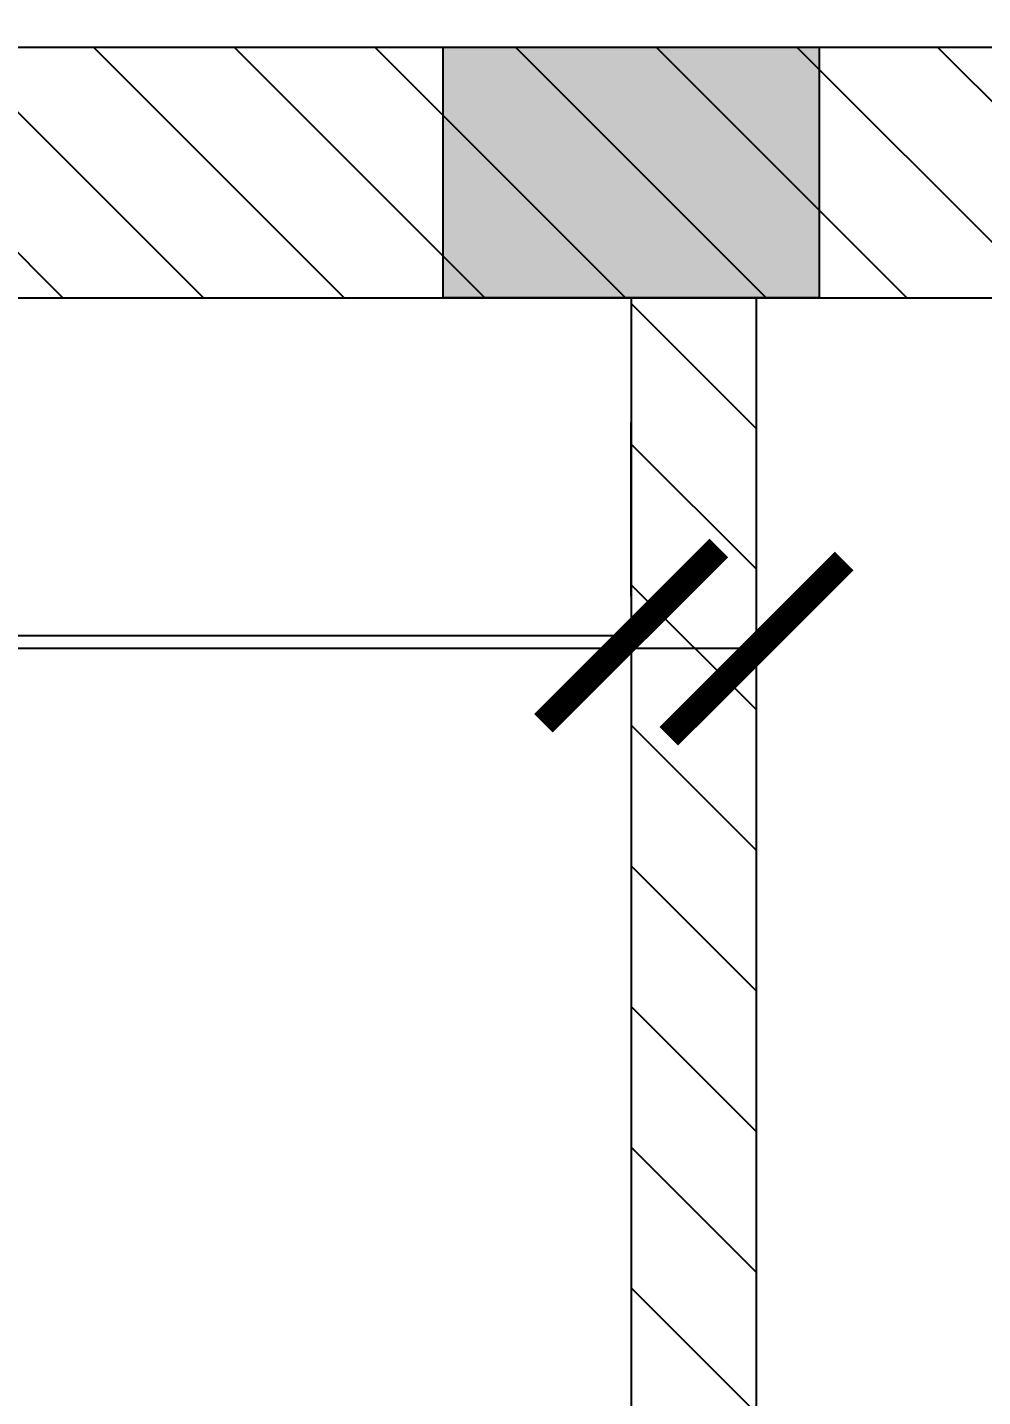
# Model space of a CAD drawing. Header units: millimetres. Extents: x -26398 to 135532, y -376633 to 43268.
# Drawn here: x 43626.8 to 43703, y -147087.9 to -146978.6 of the extents above; entities that cross this region are included whole.
import ezdxf

# ---------------------------------------------------------------- set-up
doc = ezdxf.new("R2010")
doc.units = ezdxf.units.MM
for name, color, linetype in [('DIM', 7, 'Continuous'), ('DIM @ 10', 7, 'Continuous'), ('DIM @ 4.5', 7, 'Continuous'), ('DIM @ 5', 7, 'Continuous'), ('DIM @ 8', 7, 'Continuous'), ('TƯỜNG', 52, 'Continuous')]:
    doc.layers.add(name, color=color, linetype=linetype)
doc.styles.get("Standard").update_dxf_attribs({"font": 'arial.ttf'})
doc.dimstyles.new('SCALE dimmatbang', dxfattribs={"dimscale": 70, "dimtxt": 2.7, "dimasz": 1.4, "dimexe": 1.7, "dimexo": 0.7, "dimtad": 1, "dimtoh": 1, "dimdec": 1, "dimtxsty": 'Standard', "dimblk": 'ARCHTICK', "dimcen": 2.5, "dimclrd": 1, "dimclre": 256, "dimadec": 0, "dimazin": 0, "dimtfac": 1, "dimtdec": 1, "dimtmove": 0, "dimatfit": 3, "dimfxl": 1, "dimarcsym": 0})

# ---------------------------------------------------------------- blocks, each defined once
blk = doc.blocks.new('_ArchTick')
at = {"color": 0, "linetype": 'ByBlock', "const_width": 0.15}
blk.add_lwpolyline([(-0.5, -0.5), (0.5, 0.5)], dxfattribs=at)
blk = doc.blocks.new('*D6088')
at = {"layer": 'DEFPOINTS', "color": 0, "transparency": 16777216}
for p in [(43685, -146880.85), (43685, -146980.16), (44060, -146980.16)]:
    blk.add_point(p, dxfattribs=at)
at = {"layer": 'DIM', "lineweight": -2, "transparency": 16777216}
for p, q in [((43685, -146977.01), (43685, -146873.2)), ((44060, -146977.01), (44060, -146873.2))]:
    blk.add_line(p, q, dxfattribs=at)
at = {"layer": 'DIM', "color": 1, "lineweight": -2, "transparency": 16777216}
blk.add_line((44060, -146880.85), (43685, -146880.85), dxfattribs=at)
at = {"layer": 'DIM', "color": 1, "lineweight": -2, "transparency": 16777216, "xscale": 6.3, "yscale": 6.3, "zscale": 6.3, "rotation": 180}
blk.add_blockref('_ArchTick', (43685, -146880.85), dxfattribs=at)
at = {"layer": 'DIM', "color": 1, "lineweight": -2, "transparency": 16777216, "xscale": 6.3, "yscale": 6.3, "zscale": 6.3}
blk.add_blockref('_ArchTick', (44060, -146880.85), dxfattribs=at)
at = {"layer": 'DIM', "color": 0, "transparency": 16777216, "insert": (43872.5, -146871.83), "char_height": 12.15, "attachment_point": 5}
blk.add_mtext('375', dxfattribs=at)
blk = doc.blocks.new('*D6089')
at = {"layer": 'DEFPOINTS', "color": 0, "transparency": 16777216}
for p in [(43685, -146880.85), (43685, -146980.16), (44060, -146980.16)]:
    blk.add_point(p, dxfattribs=at)
at = {"layer": 'DIM', "lineweight": -2, "transparency": 16777216}
for p, q in [((43685, -146973.16), (43685, -146863.85)), ((44060, -146973.16), (44060, -146863.85))]:
    blk.add_line(p, q, dxfattribs=at)
at = {"layer": 'DIM', "color": 1, "lineweight": -2, "transparency": 16777216}
blk.add_line((44060, -146880.85), (43685, -146880.85), dxfattribs=at)
at = {"layer": 'DIM', "color": 1, "lineweight": -2, "transparency": 16777216, "xscale": 14, "yscale": 14, "zscale": 14, "rotation": 180}
blk.add_blockref('_ArchTick', (43685, -146880.85), dxfattribs=at)
at = {"layer": 'DIM', "color": 1, "lineweight": -2, "transparency": 16777216, "xscale": 14, "yscale": 14, "zscale": 14}
blk.add_blockref('_ArchTick', (44060, -146880.85), dxfattribs=at)
at = {"layer": 'DIM', "color": 0, "transparency": 16777216, "insert": (43872.5, -146860.81), "char_height": 27, "attachment_point": 5}
blk.add_mtext('375', dxfattribs=at)
blk = doc.blocks.new('*D6090')
at = {"layer": 'DEFPOINTS', "color": 0, "transparency": 16777216}
for p in [(43685, -146880.85), (43685, -146980.16), (44060, -146980.16)]:
    blk.add_point(p, dxfattribs=at)
at = {"layer": 'DIM', "lineweight": -2, "transparency": 16777216}
for p, q in [((43685, -146974.56), (43685, -146867.25)), ((44060, -146974.56), (44060, -146867.25))]:
    blk.add_line(p, q, dxfattribs=at)
at = {"layer": 'DIM', "color": 1, "lineweight": -2, "transparency": 16777216}
blk.add_line((44060, -146880.85), (43685, -146880.85), dxfattribs=at)
at = {"layer": 'DIM', "color": 1, "lineweight": -2, "transparency": 16777216, "xscale": 11.2, "yscale": 11.2, "zscale": 11.2, "rotation": 180}
blk.add_blockref('_ArchTick', (43685, -146880.85), dxfattribs=at)
at = {"layer": 'DIM', "color": 1, "lineweight": -2, "transparency": 16777216, "xscale": 11.2, "yscale": 11.2, "zscale": 11.2}
blk.add_blockref('_ArchTick', (44060, -146880.85), dxfattribs=at)
at = {"layer": 'DIM', "color": 0, "transparency": 16777216, "insert": (43872.5, -146864.82), "char_height": 21.6, "attachment_point": 5}
blk.add_mtext('375', dxfattribs=at)
blk = doc.blocks.new('*D6091')
at = {"layer": 'DEFPOINTS', "color": 0, "transparency": 16777216}
for p in [(43685, -146880.85), (43685, -146980.16), (44060, -146980.16)]:
    blk.add_point(p, dxfattribs=at)
at = {"layer": 'DIM', "lineweight": -2, "transparency": 16777216}
for p, q in [((43685, -146976.66), (43685, -146872.35)), ((44060, -146976.66), (44060, -146872.35))]:
    blk.add_line(p, q, dxfattribs=at)
at = {"layer": 'DIM', "color": 1, "lineweight": -2, "transparency": 16777216}
blk.add_line((44060, -146880.85), (43685, -146880.85), dxfattribs=at)
at = {"layer": 'DIM', "color": 1, "lineweight": -2, "transparency": 16777216, "xscale": 7, "yscale": 7, "zscale": 7, "rotation": 180}
blk.add_blockref('_ArchTick', (43685, -146880.85), dxfattribs=at)
at = {"layer": 'DIM', "color": 1, "lineweight": -2, "transparency": 16777216, "xscale": 7, "yscale": 7, "zscale": 7}
blk.add_blockref('_ArchTick', (44060, -146880.85), dxfattribs=at)
at = {"layer": 'DIM', "color": 0, "transparency": 16777216, "insert": (43872.5, -146870.83), "char_height": 13.5, "attachment_point": 5}
blk.add_mtext('375', dxfattribs=at)
blk = doc.blocks.new('*D6093')
at = {"layer": 'DEFPOINTS', "color": 0, "transparency": 16777216}
for p in [(43675, -146935.19), (43675, -146980.16), (43685, -146980.16)]:
    blk.add_point(p, dxfattribs=at)
at = {"layer": 'DIM', "lineweight": -2, "transparency": 16777216}
for p, q in [((43675, -146977.01), (43675, -146927.54)), ((43685, -146977.01), (43685, -146927.54))]:
    blk.add_line(p, q, dxfattribs=at)
at = {"layer": 'DIM', "color": 1, "lineweight": -2, "transparency": 16777216}
blk.add_line((43685, -146935.19), (43675, -146935.19), dxfattribs=at)
at = {"layer": 'DIM', "color": 1, "lineweight": -2, "transparency": 16777216, "xscale": 6.3, "yscale": 6.3, "zscale": 6.3, "rotation": 180}
blk.add_blockref('_ArchTick', (43675, -146935.19), dxfattribs=at)
at = {"layer": 'DIM', "color": 1, "lineweight": -2, "transparency": 16777216, "xscale": 6.3, "yscale": 6.3, "zscale": 6.3}
blk.add_blockref('_ArchTick', (43685, -146935.19), dxfattribs=at)
at = {"layer": 'DIM', "color": 0, "transparency": 16777216, "insert": (43680, -146926.17), "char_height": 12.15, "attachment_point": 5}
blk.add_mtext('10', dxfattribs=at)
blk = doc.blocks.new('*D6094')
at = {"layer": 'DEFPOINTS', "color": 0, "transparency": 16777216}
for p in [(43675, -146935.19), (43675, -146980.16), (43685, -146980.16)]:
    blk.add_point(p, dxfattribs=at)
at = {"layer": 'DIM', "lineweight": -2, "transparency": 16777216}
for p, q in [((43675, -146973.16), (43675, -146918.19)), ((43685, -146973.16), (43685, -146918.19))]:
    blk.add_line(p, q, dxfattribs=at)
at = {"layer": 'DIM', "color": 1, "lineweight": -2, "transparency": 16777216}
for p, q in [((43675, -146935.19), (43661, -146935.19)), ((43685, -146935.19), (43675, -146935.19)), ((43685, -146935.19), (43699, -146935.19))]:
    blk.add_line(p, q, dxfattribs=at)
at = {"layer": 'DIM', "color": 1, "lineweight": -2, "transparency": 16777216, "xscale": 14, "yscale": 14, "zscale": 14}
blk.add_blockref('_ArchTick', (43675, -146935.19), dxfattribs=at)
at = {"layer": 'DIM', "color": 1, "lineweight": -2, "transparency": 16777216, "xscale": 14, "yscale": 14, "zscale": 14, "rotation": 180}
blk.add_blockref('_ArchTick', (43685, -146935.19), dxfattribs=at)
at = {"layer": 'DIM', "color": 0, "transparency": 16777216, "insert": (43680, -146915.15), "char_height": 27, "attachment_point": 5}
blk.add_mtext('10', dxfattribs=at)
blk = doc.blocks.new('*D6095')
at = {"layer": 'DEFPOINTS', "color": 0, "transparency": 16777216}
for p in [(43675, -146935.19), (43675, -146980.16), (43685, -146980.16)]:
    blk.add_point(p, dxfattribs=at)
at = {"layer": 'DIM', "lineweight": -2, "transparency": 16777216}
for p, q in [((43675, -146974.56), (43675, -146921.59)), ((43685, -146974.56), (43685, -146921.59))]:
    blk.add_line(p, q, dxfattribs=at)
at = {"layer": 'DIM', "color": 1, "lineweight": -2, "transparency": 16777216}
blk.add_line((43685, -146935.19), (43675, -146935.19), dxfattribs=at)
at = {"layer": 'DIM', "color": 1, "lineweight": -2, "transparency": 16777216, "xscale": 11.2, "yscale": 11.2, "zscale": 11.2, "rotation": 180}
blk.add_blockref('_ArchTick', (43675, -146935.19), dxfattribs=at)
at = {"layer": 'DIM', "color": 1, "lineweight": -2, "transparency": 16777216, "xscale": 11.2, "yscale": 11.2, "zscale": 11.2}
blk.add_blockref('_ArchTick', (43685, -146935.19), dxfattribs=at)
at = {"layer": 'DIM', "color": 0, "transparency": 16777216, "insert": (43680, -146919.16), "char_height": 21.6, "attachment_point": 5}
blk.add_mtext('10', dxfattribs=at)
blk = doc.blocks.new('*D6096')
at = {"layer": 'DEFPOINTS', "color": 0, "transparency": 16777216}
for p in [(43675, -146935.19), (43675, -146980.16), (43685, -146980.16)]:
    blk.add_point(p, dxfattribs=at)
at = {"layer": 'DIM', "lineweight": -2, "transparency": 16777216}
for p, q in [((43675, -146976.66), (43675, -146926.69)), ((43685, -146976.66), (43685, -146926.69))]:
    blk.add_line(p, q, dxfattribs=at)
at = {"layer": 'DIM', "color": 1, "lineweight": -2, "transparency": 16777216}
blk.add_line((43685, -146935.19), (43675, -146935.19), dxfattribs=at)
at = {"layer": 'DIM', "color": 1, "lineweight": -2, "transparency": 16777216, "xscale": 7, "yscale": 7, "zscale": 7, "rotation": 180}
blk.add_blockref('_ArchTick', (43675, -146935.19), dxfattribs=at)
at = {"layer": 'DIM', "color": 1, "lineweight": -2, "transparency": 16777216, "xscale": 7, "yscale": 7, "zscale": 7}
blk.add_blockref('_ArchTick', (43685, -146935.19), dxfattribs=at)
at = {"layer": 'DIM', "color": 0, "transparency": 16777216, "insert": (43680, -146925.17), "char_height": 13.5, "attachment_point": 5}
blk.add_mtext('10', dxfattribs=at)
blk = doc.blocks.new('*D6098')
at = {"layer": 'DEFPOINTS', "color": 0, "transparency": 16777216}
for p in [(42675, -146880.85), (42675, -146980.16), (43675, -146980.16)]:
    blk.add_point(p, dxfattribs=at)
at = {"layer": 'DIM', "lineweight": -2, "transparency": 16777216}
for p, q in [((42675, -146977.01), (42675, -146873.2)), ((43675, -146977.01), (43675, -146873.2))]:
    blk.add_line(p, q, dxfattribs=at)
at = {"layer": 'DIM', "color": 1, "lineweight": -2, "transparency": 16777216}
blk.add_line((43675, -146880.85), (42675, -146880.85), dxfattribs=at)
at = {"layer": 'DIM', "color": 1, "lineweight": -2, "transparency": 16777216, "xscale": 6.3, "yscale": 6.3, "zscale": 6.3, "rotation": 180}
blk.add_blockref('_ArchTick', (42675, -146880.85), dxfattribs=at)
at = {"layer": 'DIM', "color": 1, "lineweight": -2, "transparency": 16777216, "xscale": 6.3, "yscale": 6.3, "zscale": 6.3}
blk.add_blockref('_ArchTick', (43675, -146880.85), dxfattribs=at)
at = {"layer": 'DIM', "color": 0, "transparency": 16777216, "insert": (43175, -146871.84), "char_height": 12.15, "attachment_point": 5}
blk.add_mtext('1000', dxfattribs=at)
blk = doc.blocks.new('*D6099')
at = {"layer": 'DEFPOINTS', "color": 0, "transparency": 16777216}
for p in [(42675, -146880.85), (42675, -146980.16), (43675, -146980.16)]:
    blk.add_point(p, dxfattribs=at)
at = {"layer": 'DIM', "lineweight": -2, "transparency": 16777216}
for p, q in [((42675, -146973.16), (42675, -146863.85)), ((43675, -146973.16), (43675, -146863.85))]:
    blk.add_line(p, q, dxfattribs=at)
at = {"layer": 'DIM', "color": 1, "lineweight": -2, "transparency": 16777216}
blk.add_line((43675, -146880.85), (42675, -146880.85), dxfattribs=at)
at = {"layer": 'DIM', "color": 1, "lineweight": -2, "transparency": 16777216, "xscale": 14, "yscale": 14, "zscale": 14, "rotation": 180}
blk.add_blockref('_ArchTick', (42675, -146880.85), dxfattribs=at)
at = {"layer": 'DIM', "color": 1, "lineweight": -2, "transparency": 16777216, "xscale": 14, "yscale": 14, "zscale": 14}
blk.add_blockref('_ArchTick', (43675, -146880.85), dxfattribs=at)
at = {"layer": 'DIM', "color": 0, "transparency": 16777216, "insert": (43175, -146860.82), "char_height": 27, "attachment_point": 5}
blk.add_mtext('1000', dxfattribs=at)
blk = doc.blocks.new('*D6100')
at = {"layer": 'DEFPOINTS', "color": 0, "transparency": 16777216}
for p in [(42675, -146880.85), (42675, -146980.16), (43675, -146980.16)]:
    blk.add_point(p, dxfattribs=at)
at = {"layer": 'DIM', "lineweight": -2, "transparency": 16777216}
for p, q in [((42675, -146974.56), (42675, -146867.25)), ((43675, -146974.56), (43675, -146867.25))]:
    blk.add_line(p, q, dxfattribs=at)
at = {"layer": 'DIM', "color": 1, "lineweight": -2, "transparency": 16777216}
blk.add_line((43675, -146880.85), (42675, -146880.85), dxfattribs=at)
at = {"layer": 'DIM', "color": 1, "lineweight": -2, "transparency": 16777216, "xscale": 11.2, "yscale": 11.2, "zscale": 11.2, "rotation": 180}
blk.add_blockref('_ArchTick', (42675, -146880.85), dxfattribs=at)
at = {"layer": 'DIM', "color": 1, "lineweight": -2, "transparency": 16777216, "xscale": 11.2, "yscale": 11.2, "zscale": 11.2}
blk.add_blockref('_ArchTick', (43675, -146880.85), dxfattribs=at)
at = {"layer": 'DIM', "color": 0, "transparency": 16777216, "insert": (43175, -146864.82), "char_height": 21.6, "attachment_point": 5}
blk.add_mtext('1000', dxfattribs=at)
blk = doc.blocks.new('*D6101')
at = {"layer": 'DEFPOINTS', "color": 0, "transparency": 16777216}
for p in [(42675, -146880.85), (42675, -146980.16), (43675, -146980.16)]:
    blk.add_point(p, dxfattribs=at)
at = {"layer": 'DIM', "lineweight": -2, "transparency": 16777216}
for p, q in [((42675, -146976.66), (42675, -146872.35)), ((43675, -146976.66), (43675, -146872.35))]:
    blk.add_line(p, q, dxfattribs=at)
at = {"layer": 'DIM', "color": 1, "lineweight": -2, "transparency": 16777216}
blk.add_line((43675, -146880.85), (42675, -146880.85), dxfattribs=at)
at = {"layer": 'DIM', "color": 1, "lineweight": -2, "transparency": 16777216, "xscale": 7, "yscale": 7, "zscale": 7, "rotation": 180}
blk.add_blockref('_ArchTick', (42675, -146880.85), dxfattribs=at)
at = {"layer": 'DIM', "color": 1, "lineweight": -2, "transparency": 16777216, "xscale": 7, "yscale": 7, "zscale": 7}
blk.add_blockref('_ArchTick', (43675, -146880.85), dxfattribs=at)
at = {"layer": 'DIM', "color": 0, "transparency": 16777216, "insert": (43175, -146870.83), "char_height": 13.5, "attachment_point": 5}
blk.add_mtext('1000', dxfattribs=at)
blk = doc.blocks.new('*D6133')
at = {"layer": 'DEFPOINTS', "color": 0, "transparency": 16777216}
for p in [(42685, -147027.13), (43675, -147027.13), (43675, -147027.13)]:
    blk.add_point(p, dxfattribs=at)
at = {"layer": 'DIM', "lineweight": -2, "transparency": 16777216}
for p, q in [((42685, -147023.98), (42685, -147019.48)), ((43675, -147023.98), (43675, -147019.48))]:
    blk.add_line(p, q, dxfattribs=at)
at = {"layer": 'DIM', "color": 1, "lineweight": -2, "transparency": 16777216}
blk.add_line((42685, -147027.13), (43675, -147027.13), dxfattribs=at)
at = {"layer": 'DIM', "color": 1, "lineweight": -2, "transparency": 16777216, "xscale": 6.3, "yscale": 6.3, "zscale": 6.3, "rotation": 180}
blk.add_blockref('_ArchTick', (42685, -147027.13), dxfattribs=at)
at = {"layer": 'DIM', "color": 1, "lineweight": -2, "transparency": 16777216, "xscale": 6.3, "yscale": 6.3, "zscale": 6.3}
blk.add_blockref('_ArchTick', (43675, -147027.13), dxfattribs=at)
at = {"layer": 'DIM', "color": 0, "transparency": 16777216, "insert": (43180, -147018.11), "char_height": 12.15, "attachment_point": 5}
blk.add_mtext('990', dxfattribs=at)
blk = doc.blocks.new('*D6134')
at = {"layer": 'DEFPOINTS', "color": 0, "transparency": 16777216}
for p in [(42685, -147027.13), (43675, -147027.13), (43675, -147027.13)]:
    blk.add_point(p, dxfattribs=at)
at = {"layer": 'DIM', "lineweight": -2, "transparency": 16777216}
for p, q in [((42685, -147020.13), (42685, -147010.13)), ((43675, -147020.13), (43675, -147010.13))]:
    blk.add_line(p, q, dxfattribs=at)
at = {"layer": 'DIM', "color": 1, "lineweight": -2, "transparency": 16777216}
blk.add_line((42685, -147027.13), (43675, -147027.13), dxfattribs=at)
at = {"layer": 'DIM', "color": 1, "lineweight": -2, "transparency": 16777216, "xscale": 14, "yscale": 14, "zscale": 14, "rotation": 180}
blk.add_blockref('_ArchTick', (42685, -147027.13), dxfattribs=at)
at = {"layer": 'DIM', "color": 1, "lineweight": -2, "transparency": 16777216, "xscale": 14, "yscale": 14, "zscale": 14}
blk.add_blockref('_ArchTick', (43675, -147027.13), dxfattribs=at)
at = {"layer": 'DIM', "color": 0, "transparency": 16777216, "insert": (43180, -147007.09), "char_height": 27, "attachment_point": 5}
blk.add_mtext('990', dxfattribs=at)
blk = doc.blocks.new('*D6135')
at = {"layer": 'DEFPOINTS', "color": 0, "transparency": 16777216}
for p in [(42685, -147027.13), (43675, -147027.13), (43675, -147027.13)]:
    blk.add_point(p, dxfattribs=at)
at = {"layer": 'DIM', "lineweight": -2, "transparency": 16777216}
for p, q in [((42685, -147021.53), (42685, -147013.53)), ((43675, -147021.53), (43675, -147013.53))]:
    blk.add_line(p, q, dxfattribs=at)
at = {"layer": 'DIM', "color": 1, "lineweight": -2, "transparency": 16777216}
blk.add_line((42685, -147027.13), (43675, -147027.13), dxfattribs=at)
at = {"layer": 'DIM', "color": 1, "lineweight": -2, "transparency": 16777216, "xscale": 11.2, "yscale": 11.2, "zscale": 11.2, "rotation": 180}
blk.add_blockref('_ArchTick', (42685, -147027.13), dxfattribs=at)
at = {"layer": 'DIM', "color": 1, "lineweight": -2, "transparency": 16777216, "xscale": 11.2, "yscale": 11.2, "zscale": 11.2}
blk.add_blockref('_ArchTick', (43675, -147027.13), dxfattribs=at)
at = {"layer": 'DIM', "color": 0, "transparency": 16777216, "insert": (43180, -147011.1), "char_height": 21.6, "attachment_point": 5}
blk.add_mtext('990', dxfattribs=at)
blk = doc.blocks.new('*D6136')
at = {"layer": 'DEFPOINTS', "color": 0, "transparency": 16777216}
for p in [(42685, -147027.13), (43675, -147027.13), (43675, -147027.13)]:
    blk.add_point(p, dxfattribs=at)
at = {"layer": 'DIM', "lineweight": -2, "transparency": 16777216}
for p, q in [((42685, -147023.63), (42685, -147018.63)), ((43675, -147023.63), (43675, -147018.63))]:
    blk.add_line(p, q, dxfattribs=at)
at = {"layer": 'DIM', "color": 1, "lineweight": -2, "transparency": 16777216}
blk.add_line((42685, -147027.13), (43675, -147027.13), dxfattribs=at)
at = {"layer": 'DIM', "color": 1, "lineweight": -2, "transparency": 16777216, "xscale": 7, "yscale": 7, "zscale": 7, "rotation": 180}
blk.add_blockref('_ArchTick', (42685, -147027.13), dxfattribs=at)
at = {"layer": 'DIM', "color": 1, "lineweight": -2, "transparency": 16777216, "xscale": 7, "yscale": 7, "zscale": 7}
blk.add_blockref('_ArchTick', (43675, -147027.13), dxfattribs=at)
at = {"layer": 'DIM', "color": 0, "transparency": 16777216, "insert": (43180, -147017.11), "char_height": 13.5, "attachment_point": 5}
blk.add_mtext('990', dxfattribs=at)
blk = doc.blocks.new('*D6143')
at = {"layer": 'DEFPOINTS', "color": 0, "transparency": 16777216}
for p in [(41775, -147028.17), (41775, -147028.17), (43685, -147028.17)]:
    blk.add_point(p, dxfattribs=at)
at = {"layer": 'DIM', "lineweight": -2, "transparency": 16777216}
for p, q in [((41775, -147025.02), (41775, -147020.52)), ((43685, -147025.02), (43685, -147020.52))]:
    blk.add_line(p, q, dxfattribs=at)
at = {"layer": 'DIM', "color": 1, "lineweight": -2, "transparency": 16777216}
blk.add_line((43685, -147028.17), (41775, -147028.17), dxfattribs=at)
at = {"layer": 'DIM', "color": 1, "lineweight": -2, "transparency": 16777216, "xscale": 6.3, "yscale": 6.3, "zscale": 6.3, "rotation": 180}
blk.add_blockref('_ArchTick', (41775, -147028.17), dxfattribs=at)
at = {"layer": 'DIM', "color": 1, "lineweight": -2, "transparency": 16777216, "xscale": 6.3, "yscale": 6.3, "zscale": 6.3}
blk.add_blockref('_ArchTick', (43685, -147028.17), dxfattribs=at)
at = {"layer": 'DIM', "color": 0, "transparency": 16777216, "insert": (42730, -147019.15), "char_height": 12.15, "attachment_point": 5}
blk.add_mtext('1910', dxfattribs=at)
blk = doc.blocks.new('*D6144')
at = {"layer": 'DEFPOINTS', "color": 0, "transparency": 16777216}
for p in [(41775, -147028.17), (41775, -147028.17), (43685, -147028.17)]:
    blk.add_point(p, dxfattribs=at)
at = {"layer": 'DIM', "lineweight": -2, "transparency": 16777216}
for p, q in [((41775, -147021.17), (41775, -147011.17)), ((43685, -147021.17), (43685, -147011.17))]:
    blk.add_line(p, q, dxfattribs=at)
at = {"layer": 'DIM', "color": 1, "lineweight": -2, "transparency": 16777216}
blk.add_line((43685, -147028.17), (41775, -147028.17), dxfattribs=at)
at = {"layer": 'DIM', "color": 1, "lineweight": -2, "transparency": 16777216, "xscale": 14, "yscale": 14, "zscale": 14, "rotation": 180}
blk.add_blockref('_ArchTick', (41775, -147028.17), dxfattribs=at)
at = {"layer": 'DIM', "color": 1, "lineweight": -2, "transparency": 16777216, "xscale": 14, "yscale": 14, "zscale": 14}
blk.add_blockref('_ArchTick', (43685, -147028.17), dxfattribs=at)
at = {"layer": 'DIM', "color": 0, "transparency": 16777216, "insert": (42730, -147008.13), "char_height": 27, "attachment_point": 5}
blk.add_mtext('1910', dxfattribs=at)
blk = doc.blocks.new('*D6145')
at = {"layer": 'DEFPOINTS', "color": 0, "transparency": 16777216}
for p in [(41775, -147028.17), (41775, -147028.17), (43685, -147028.17)]:
    blk.add_point(p, dxfattribs=at)
at = {"layer": 'DIM', "lineweight": -2, "transparency": 16777216}
for p, q in [((41775, -147022.57), (41775, -147014.57)), ((43685, -147022.57), (43685, -147014.57))]:
    blk.add_line(p, q, dxfattribs=at)
at = {"layer": 'DIM', "color": 1, "lineweight": -2, "transparency": 16777216}
blk.add_line((43685, -147028.17), (41775, -147028.17), dxfattribs=at)
at = {"layer": 'DIM', "color": 1, "lineweight": -2, "transparency": 16777216, "xscale": 11.2, "yscale": 11.2, "zscale": 11.2, "rotation": 180}
blk.add_blockref('_ArchTick', (41775, -147028.17), dxfattribs=at)
at = {"layer": 'DIM', "color": 1, "lineweight": -2, "transparency": 16777216, "xscale": 11.2, "yscale": 11.2, "zscale": 11.2}
blk.add_blockref('_ArchTick', (43685, -147028.17), dxfattribs=at)
at = {"layer": 'DIM', "color": 0, "transparency": 16777216, "insert": (42730, -147012.14), "char_height": 21.6, "attachment_point": 5}
blk.add_mtext('1910', dxfattribs=at)
blk = doc.blocks.new('*D6146')
at = {"layer": 'DEFPOINTS', "color": 0, "transparency": 16777216}
for p in [(41775, -147028.17), (41775, -147028.17), (43685, -147028.17)]:
    blk.add_point(p, dxfattribs=at)
at = {"layer": 'DIM', "lineweight": -2, "transparency": 16777216}
for p, q in [((41775, -147024.67), (41775, -147019.67)), ((43685, -147024.67), (43685, -147019.67))]:
    blk.add_line(p, q, dxfattribs=at)
at = {"layer": 'DIM', "color": 1, "lineweight": -2, "transparency": 16777216}
blk.add_line((43685, -147028.17), (41775, -147028.17), dxfattribs=at)
at = {"layer": 'DIM', "color": 1, "lineweight": -2, "transparency": 16777216, "xscale": 7, "yscale": 7, "zscale": 7, "rotation": 180}
blk.add_blockref('_ArchTick', (41775, -147028.17), dxfattribs=at)
at = {"layer": 'DIM', "color": 1, "lineweight": -2, "transparency": 16777216, "xscale": 7, "yscale": 7, "zscale": 7}
blk.add_blockref('_ArchTick', (43685, -147028.17), dxfattribs=at)
at = {"layer": 'DIM', "color": 0, "transparency": 16777216, "insert": (42730, -147018.15), "char_height": 13.5, "attachment_point": 5}
blk.add_mtext('1910', dxfattribs=at)
blk = doc.blocks.new('*D6338')
at = {"layer": 'DEFPOINTS', "color": 0, "transparency": 16777216}
for p in [(43675, -146835.16), (43675, -146980.16), (44675, -146980.16)]:
    blk.add_point(p, dxfattribs=at)
at = {"layer": 'DIM', "lineweight": -2, "transparency": 16777216}
for p, q in [((43675, -146977.01), (43675, -146827.51)), ((44675, -146977.01), (44675, -146827.51))]:
    blk.add_line(p, q, dxfattribs=at)
at = {"layer": 'DIM', "color": 1, "lineweight": -2, "transparency": 16777216}
blk.add_line((44675, -146835.16), (43675, -146835.16), dxfattribs=at)
at = {"layer": 'DIM', "color": 1, "lineweight": -2, "transparency": 16777216, "xscale": 6.3, "yscale": 6.3, "zscale": 6.3, "rotation": 180}
blk.add_blockref('_ArchTick', (43675, -146835.16), dxfattribs=at)
at = {"layer": 'DIM', "color": 1, "lineweight": -2, "transparency": 16777216, "xscale": 6.3, "yscale": 6.3, "zscale": 6.3}
blk.add_blockref('_ArchTick', (44675, -146835.16), dxfattribs=at)
at = {"layer": 'DIM', "color": 0, "transparency": 16777216, "insert": (44175, -146826.15), "char_height": 12.15, "attachment_point": 5}
blk.add_mtext('1000', dxfattribs=at)
blk = doc.blocks.new('*D6339')
at = {"layer": 'DEFPOINTS', "color": 0, "transparency": 16777216}
for p in [(43675, -146835.16), (43675, -146980.16), (44675, -146980.16)]:
    blk.add_point(p, dxfattribs=at)
at = {"layer": 'DIM', "lineweight": -2, "transparency": 16777216}
for p, q in [((43675, -146973.16), (43675, -146818.16)), ((44675, -146973.16), (44675, -146818.16))]:
    blk.add_line(p, q, dxfattribs=at)
at = {"layer": 'DIM', "color": 1, "lineweight": -2, "transparency": 16777216}
blk.add_line((44675, -146835.16), (43675, -146835.16), dxfattribs=at)
at = {"layer": 'DIM', "color": 1, "lineweight": -2, "transparency": 16777216, "xscale": 14, "yscale": 14, "zscale": 14, "rotation": 180}
blk.add_blockref('_ArchTick', (43675, -146835.16), dxfattribs=at)
at = {"layer": 'DIM', "color": 1, "lineweight": -2, "transparency": 16777216, "xscale": 14, "yscale": 14, "zscale": 14}
blk.add_blockref('_ArchTick', (44675, -146835.16), dxfattribs=at)
at = {"layer": 'DIM', "color": 0, "transparency": 16777216, "insert": (44175, -146815.13), "char_height": 27, "attachment_point": 5}
blk.add_mtext('1000', dxfattribs=at)
blk = doc.blocks.new('*D6340')
at = {"layer": 'DEFPOINTS', "color": 0, "transparency": 16777216}
for p in [(43675, -146835.16), (43675, -146980.16), (44675, -146980.16)]:
    blk.add_point(p, dxfattribs=at)
at = {"layer": 'DIM', "lineweight": -2, "transparency": 16777216}
for p, q in [((43675, -146974.56), (43675, -146821.56)), ((44675, -146974.56), (44675, -146821.56))]:
    blk.add_line(p, q, dxfattribs=at)
at = {"layer": 'DIM', "color": 1, "lineweight": -2, "transparency": 16777216}
blk.add_line((44675, -146835.16), (43675, -146835.16), dxfattribs=at)
at = {"layer": 'DIM', "color": 1, "lineweight": -2, "transparency": 16777216, "xscale": 11.2, "yscale": 11.2, "zscale": 11.2, "rotation": 180}
blk.add_blockref('_ArchTick', (43675, -146835.16), dxfattribs=at)
at = {"layer": 'DIM', "color": 1, "lineweight": -2, "transparency": 16777216, "xscale": 11.2, "yscale": 11.2, "zscale": 11.2}
blk.add_blockref('_ArchTick', (44675, -146835.16), dxfattribs=at)
at = {"layer": 'DIM', "color": 0, "transparency": 16777216, "insert": (44175, -146819.14), "char_height": 21.6, "attachment_point": 5}
blk.add_mtext('1000', dxfattribs=at)
blk = doc.blocks.new('*D6341')
at = {"layer": 'DEFPOINTS', "color": 0, "transparency": 16777216}
for p in [(43675, -146835.16), (43675, -146980.16), (44675, -146980.16)]:
    blk.add_point(p, dxfattribs=at)
at = {"layer": 'DIM', "lineweight": -2, "transparency": 16777216}
for p, q in [((43675, -146976.66), (43675, -146826.66)), ((44675, -146976.66), (44675, -146826.66))]:
    blk.add_line(p, q, dxfattribs=at)
at = {"layer": 'DIM', "color": 1, "lineweight": -2, "transparency": 16777216}
blk.add_line((44675, -146835.16), (43675, -146835.16), dxfattribs=at)
at = {"layer": 'DIM', "color": 1, "lineweight": -2, "transparency": 16777216, "xscale": 7, "yscale": 7, "zscale": 7, "rotation": 180}
blk.add_blockref('_ArchTick', (43675, -146835.16), dxfattribs=at)
at = {"layer": 'DIM', "color": 1, "lineweight": -2, "transparency": 16777216, "xscale": 7, "yscale": 7, "zscale": 7}
blk.add_blockref('_ArchTick', (44675, -146835.16), dxfattribs=at)
at = {"layer": 'DIM', "color": 0, "transparency": 16777216, "insert": (44175, -146825.15), "char_height": 13.5, "attachment_point": 5}
blk.add_mtext('1000', dxfattribs=at)
blk = doc.blocks.new('*D6343')
at = {"layer": 'DEFPOINTS', "color": 0, "transparency": 16777216}
for p in [(42675, -146835.16), (42675, -146980.16), (43675, -146980.16)]:
    blk.add_point(p, dxfattribs=at)
at = {"layer": 'DIM', "lineweight": -2, "transparency": 16777216}
for p, q in [((42675, -146977.01), (42675, -146827.51)), ((43675, -146977.01), (43675, -146827.51))]:
    blk.add_line(p, q, dxfattribs=at)
at = {"layer": 'DIM', "color": 1, "lineweight": -2, "transparency": 16777216}
blk.add_line((43675, -146835.16), (42675, -146835.16), dxfattribs=at)
at = {"layer": 'DIM', "color": 1, "lineweight": -2, "transparency": 16777216, "xscale": 6.3, "yscale": 6.3, "zscale": 6.3, "rotation": 180}
blk.add_blockref('_ArchTick', (42675, -146835.16), dxfattribs=at)
at = {"layer": 'DIM', "color": 1, "lineweight": -2, "transparency": 16777216, "xscale": 6.3, "yscale": 6.3, "zscale": 6.3}
blk.add_blockref('_ArchTick', (43675, -146835.16), dxfattribs=at)
at = {"layer": 'DIM', "color": 0, "transparency": 16777216, "insert": (43175, -146826.15), "char_height": 12.15, "attachment_point": 5}
blk.add_mtext('1000', dxfattribs=at)
blk = doc.blocks.new('*D6344')
at = {"layer": 'DEFPOINTS', "color": 0, "transparency": 16777216}
for p in [(42675, -146835.16), (42675, -146980.16), (43675, -146980.16)]:
    blk.add_point(p, dxfattribs=at)
at = {"layer": 'DIM', "lineweight": -2, "transparency": 16777216}
for p, q in [((42675, -146973.16), (42675, -146818.16)), ((43675, -146973.16), (43675, -146818.16))]:
    blk.add_line(p, q, dxfattribs=at)
at = {"layer": 'DIM', "color": 1, "lineweight": -2, "transparency": 16777216}
blk.add_line((43675, -146835.16), (42675, -146835.16), dxfattribs=at)
at = {"layer": 'DIM', "color": 1, "lineweight": -2, "transparency": 16777216, "xscale": 14, "yscale": 14, "zscale": 14, "rotation": 180}
blk.add_blockref('_ArchTick', (42675, -146835.16), dxfattribs=at)
at = {"layer": 'DIM', "color": 1, "lineweight": -2, "transparency": 16777216, "xscale": 14, "yscale": 14, "zscale": 14}
blk.add_blockref('_ArchTick', (43675, -146835.16), dxfattribs=at)
at = {"layer": 'DIM', "color": 0, "transparency": 16777216, "insert": (43175, -146815.13), "char_height": 27, "attachment_point": 5}
blk.add_mtext('1000', dxfattribs=at)
blk = doc.blocks.new('*D6345')
at = {"layer": 'DEFPOINTS', "color": 0, "transparency": 16777216}
for p in [(42675, -146835.16), (42675, -146980.16), (43675, -146980.16)]:
    blk.add_point(p, dxfattribs=at)
at = {"layer": 'DIM', "lineweight": -2, "transparency": 16777216}
for p, q in [((42675, -146974.56), (42675, -146821.56)), ((43675, -146974.56), (43675, -146821.56))]:
    blk.add_line(p, q, dxfattribs=at)
at = {"layer": 'DIM', "color": 1, "lineweight": -2, "transparency": 16777216}
blk.add_line((43675, -146835.16), (42675, -146835.16), dxfattribs=at)
at = {"layer": 'DIM', "color": 1, "lineweight": -2, "transparency": 16777216, "xscale": 11.2, "yscale": 11.2, "zscale": 11.2, "rotation": 180}
blk.add_blockref('_ArchTick', (42675, -146835.16), dxfattribs=at)
at = {"layer": 'DIM', "color": 1, "lineweight": -2, "transparency": 16777216, "xscale": 11.2, "yscale": 11.2, "zscale": 11.2}
blk.add_blockref('_ArchTick', (43675, -146835.16), dxfattribs=at)
at = {"layer": 'DIM', "color": 0, "transparency": 16777216, "insert": (43175, -146819.14), "char_height": 21.6, "attachment_point": 5}
blk.add_mtext('1000', dxfattribs=at)
blk = doc.blocks.new('*D6346')
at = {"layer": 'DEFPOINTS', "color": 0, "transparency": 16777216}
for p in [(42675, -146835.16), (42675, -146980.16), (43675, -146980.16)]:
    blk.add_point(p, dxfattribs=at)
at = {"layer": 'DIM', "lineweight": -2, "transparency": 16777216}
for p, q in [((42675, -146976.66), (42675, -146826.66)), ((43675, -146976.66), (43675, -146826.66))]:
    blk.add_line(p, q, dxfattribs=at)
at = {"layer": 'DIM', "color": 1, "lineweight": -2, "transparency": 16777216}
blk.add_line((43675, -146835.16), (42675, -146835.16), dxfattribs=at)
at = {"layer": 'DIM', "color": 1, "lineweight": -2, "transparency": 16777216, "xscale": 7, "yscale": 7, "zscale": 7, "rotation": 180}
blk.add_blockref('_ArchTick', (42675, -146835.16), dxfattribs=at)
at = {"layer": 'DIM', "color": 1, "lineweight": -2, "transparency": 16777216, "xscale": 7, "yscale": 7, "zscale": 7}
blk.add_blockref('_ArchTick', (43675, -146835.16), dxfattribs=at)
at = {"layer": 'DIM', "color": 0, "transparency": 16777216, "insert": (43175, -146825.15), "char_height": 13.5, "attachment_point": 5}
blk.add_mtext('1000', dxfattribs=at)
blk = doc.blocks.new('*U8919')
at = {"layer": 'DIM @ 10'}
dim = blk.add_linear_dim(base=(43685, -146880.85), p1=(44060, -146980.16), p2=(43685, -146980.16), angle=180, dimstyle='SCALE dimmatbang', override={"dimscale": 10, "dimtix": 0, "dimtofl": 1, "dimtmove": 0, "dimatfit": 3}, dxfattribs=at)
dim.commit()
dim.dimension.update_dxf_attribs({"geometry": '*D6089', "text_midpoint": (43872.5, -146860.81)})
at = {"layer": 'DIM @ 4.5'}
dim = blk.add_linear_dim(base=(43685, -146880.85), p1=(44060, -146980.16), p2=(43685, -146980.16), angle=180, dimstyle='SCALE dimmatbang', override={"dimscale": 4.5, "dimtix": 0, "dimtofl": 1, "dimtmove": 0, "dimatfit": 3}, dxfattribs=at)
dim.commit()
dim.dimension.update_dxf_attribs({"geometry": '*D6088', "text_midpoint": (43872.5, -146871.83)})
at = {"layer": 'DIM @ 5'}
dim = blk.add_linear_dim(base=(43685, -146880.85), p1=(44060, -146980.16), p2=(43685, -146980.16), angle=180, dimstyle='SCALE dimmatbang', override={"dimscale": 5, "dimtix": 0, "dimtofl": 1, "dimtmove": 0, "dimatfit": 3}, dxfattribs=at)
dim.commit()
dim.dimension.update_dxf_attribs({"geometry": '*D6091', "text_midpoint": (43872.5, -146870.83)})
at = {"layer": 'DIM @ 8'}
dim = blk.add_linear_dim(base=(43685, -146880.85), p1=(44060, -146980.16), p2=(43685, -146980.16), angle=180, dimstyle='SCALE dimmatbang', override={"dimscale": 8, "dimtix": 0, "dimtofl": 1, "dimtmove": 0, "dimatfit": 3}, dxfattribs=at)
dim.commit()
dim.dimension.update_dxf_attribs({"geometry": '*D6090', "text_midpoint": (43872.5, -146864.82)})
blk = doc.blocks.new('*U8920')
at = {"layer": 'DIM @ 10'}
dim = blk.add_linear_dim(base=(43675, -146935.19), p1=(43685, -146980.16), p2=(43675, -146980.16), angle=180, dimstyle='SCALE dimmatbang', override={"dimscale": 10, "dimtix": 0, "dimtofl": 1, "dimtmove": 0, "dimatfit": 3}, dxfattribs=at)
dim.commit()
dim.dimension.update_dxf_attribs({"geometry": '*D6094', "text_midpoint": (43680, -146935.19), "dimtype": 128})
at = {"layer": 'DIM @ 4.5'}
dim = blk.add_linear_dim(base=(43675, -146935.19), p1=(43685, -146980.16), p2=(43675, -146980.16), angle=180, dimstyle='SCALE dimmatbang', override={"dimscale": 4.5, "dimtix": 0, "dimtofl": 1, "dimtmove": 0, "dimatfit": 3}, dxfattribs=at)
dim.commit()
dim.dimension.update_dxf_attribs({"geometry": '*D6093', "text_midpoint": (43680, -146935.19), "dimtype": 128})
at = {"layer": 'DIM @ 5'}
dim = blk.add_linear_dim(base=(43675, -146935.19), p1=(43685, -146980.16), p2=(43675, -146980.16), angle=180, dimstyle='SCALE dimmatbang', override={"dimscale": 5, "dimtix": 0, "dimtofl": 1, "dimtmove": 0, "dimatfit": 3}, dxfattribs=at)
dim.commit()
dim.dimension.update_dxf_attribs({"geometry": '*D6096', "text_midpoint": (43680, -146935.19), "dimtype": 128})
at = {"layer": 'DIM @ 8'}
dim = blk.add_linear_dim(base=(43675, -146935.19), p1=(43685, -146980.16), p2=(43675, -146980.16), angle=180, dimstyle='SCALE dimmatbang', override={"dimscale": 8, "dimtix": 0, "dimtofl": 1, "dimtmove": 0, "dimatfit": 3}, dxfattribs=at)
dim.commit()
dim.dimension.update_dxf_attribs({"geometry": '*D6095', "text_midpoint": (43680, -146935.19), "dimtype": 128})
blk = doc.blocks.new('*U8921')
at = {"layer": 'DIM @ 10'}
dim = blk.add_linear_dim(base=(42675, -146880.85), p1=(43675, -146980.16), p2=(42675, -146980.16), angle=180, dimstyle='SCALE dimmatbang', override={"dimscale": 10, "dimtix": 0, "dimtofl": 1, "dimtmove": 0, "dimatfit": 3}, dxfattribs=at)
dim.commit()
dim.dimension.update_dxf_attribs({"geometry": '*D6099', "text_midpoint": (43175, -146860.82)})
at = {"layer": 'DIM @ 4.5'}
dim = blk.add_linear_dim(base=(42675, -146880.85), p1=(43675, -146980.16), p2=(42675, -146980.16), angle=180, dimstyle='SCALE dimmatbang', override={"dimscale": 4.5, "dimtix": 0, "dimtofl": 1, "dimtmove": 0, "dimatfit": 3}, dxfattribs=at)
dim.commit()
dim.dimension.update_dxf_attribs({"geometry": '*D6098', "text_midpoint": (43175, -146871.84)})
at = {"layer": 'DIM @ 5'}
dim = blk.add_linear_dim(base=(42675, -146880.85), p1=(43675, -146980.16), p2=(42675, -146980.16), angle=180, dimstyle='SCALE dimmatbang', override={"dimscale": 5, "dimtix": 0, "dimtofl": 1, "dimtmove": 0, "dimatfit": 3}, dxfattribs=at)
dim.commit()
dim.dimension.update_dxf_attribs({"geometry": '*D6101', "text_midpoint": (43175, -146870.83)})
at = {"layer": 'DIM @ 8'}
dim = blk.add_linear_dim(base=(42675, -146880.85), p1=(43675, -146980.16), p2=(42675, -146980.16), angle=180, dimstyle='SCALE dimmatbang', override={"dimscale": 8, "dimtix": 0, "dimtofl": 1, "dimtmove": 0, "dimatfit": 3}, dxfattribs=at)
dim.commit()
dim.dimension.update_dxf_attribs({"geometry": '*D6100', "text_midpoint": (43175, -146864.82)})
blk = doc.blocks.new('*U8928')
at = {"layer": 'DIM @ 10'}
dim = blk.add_linear_dim(base=(43675, -147027.13), p1=(42685, -147027.13), p2=(43675, -147027.13), angle=180, dimstyle='SCALE dimmatbang', override={"dimscale": 10, "dimtix": 0, "dimtofl": 1, "dimtmove": 0, "dimatfit": 3}, dxfattribs=at)
dim.commit()
dim.dimension.update_dxf_attribs({"geometry": '*D6134', "text_midpoint": (43180, -147007.09)})
at = {"layer": 'DIM @ 4.5'}
dim = blk.add_linear_dim(base=(43675, -147027.13), p1=(42685, -147027.13), p2=(43675, -147027.13), angle=180, dimstyle='SCALE dimmatbang', override={"dimscale": 4.5, "dimtix": 0, "dimtofl": 1, "dimtmove": 0, "dimatfit": 3}, dxfattribs=at)
dim.commit()
dim.dimension.update_dxf_attribs({"geometry": '*D6133', "text_midpoint": (43180, -147018.11)})
at = {"layer": 'DIM @ 5'}
dim = blk.add_linear_dim(base=(43675, -147027.13), p1=(42685, -147027.13), p2=(43675, -147027.13), angle=180, dimstyle='SCALE dimmatbang', override={"dimscale": 5, "dimtix": 0, "dimtofl": 1, "dimtmove": 0, "dimatfit": 3}, dxfattribs=at)
dim.commit()
dim.dimension.update_dxf_attribs({"geometry": '*D6136', "text_midpoint": (43180, -147017.11)})
at = {"layer": 'DIM @ 8'}
dim = blk.add_linear_dim(base=(43675, -147027.13), p1=(42685, -147027.13), p2=(43675, -147027.13), angle=180, dimstyle='SCALE dimmatbang', override={"dimscale": 8, "dimtix": 0, "dimtofl": 1, "dimtmove": 0, "dimatfit": 3}, dxfattribs=at)
dim.commit()
dim.dimension.update_dxf_attribs({"geometry": '*D6135', "text_midpoint": (43180, -147011.1)})
blk = doc.blocks.new('*U8930')
at = {"layer": 'DIM @ 10'}
dim = blk.add_linear_dim(base=(41775, -147028.17), p1=(43685, -147028.17), p2=(41775, -147028.17), angle=180, dimstyle='SCALE dimmatbang', override={"dimscale": 10, "dimtix": 0, "dimtofl": 1, "dimtmove": 0, "dimatfit": 3}, dxfattribs=at)
dim.commit()
dim.dimension.update_dxf_attribs({"geometry": '*D6144', "text_midpoint": (42730, -147008.13)})
at = {"layer": 'DIM @ 4.5'}
dim = blk.add_linear_dim(base=(41775, -147028.17), p1=(43685, -147028.17), p2=(41775, -147028.17), angle=180, dimstyle='SCALE dimmatbang', override={"dimscale": 4.5, "dimtix": 0, "dimtofl": 1, "dimtmove": 0, "dimatfit": 3}, dxfattribs=at)
dim.commit()
dim.dimension.update_dxf_attribs({"geometry": '*D6143', "text_midpoint": (42730, -147019.15)})
at = {"layer": 'DIM @ 5'}
dim = blk.add_linear_dim(base=(41775, -147028.17), p1=(43685, -147028.17), p2=(41775, -147028.17), angle=180, dimstyle='SCALE dimmatbang', override={"dimscale": 5, "dimtix": 0, "dimtofl": 1, "dimtmove": 0, "dimatfit": 3}, dxfattribs=at)
dim.commit()
dim.dimension.update_dxf_attribs({"geometry": '*D6146', "text_midpoint": (42730, -147018.15)})
at = {"layer": 'DIM @ 8'}
dim = blk.add_linear_dim(base=(41775, -147028.17), p1=(43685, -147028.17), p2=(41775, -147028.17), angle=180, dimstyle='SCALE dimmatbang', override={"dimscale": 8, "dimtix": 0, "dimtofl": 1, "dimtmove": 0, "dimatfit": 3}, dxfattribs=at)
dim.commit()
dim.dimension.update_dxf_attribs({"geometry": '*D6145', "text_midpoint": (42730, -147012.14)})
blk = doc.blocks.new('*U8969')
at = {"layer": 'DIM @ 10'}
dim = blk.add_linear_dim(base=(43675, -146835.16), p1=(44675, -146980.16), p2=(43675, -146980.16), angle=180, dimstyle='SCALE dimmatbang', override={"dimscale": 10, "dimtix": 0, "dimtofl": 1, "dimtmove": 0, "dimatfit": 3}, dxfattribs=at)
dim.commit()
dim.dimension.update_dxf_attribs({"geometry": '*D6339', "text_midpoint": (44175, -146815.13)})
at = {"layer": 'DIM @ 4.5'}
dim = blk.add_linear_dim(base=(43675, -146835.16), p1=(44675, -146980.16), p2=(43675, -146980.16), angle=180, dimstyle='SCALE dimmatbang', override={"dimscale": 4.5, "dimtix": 0, "dimtofl": 1, "dimtmove": 0, "dimatfit": 3}, dxfattribs=at)
dim.commit()
dim.dimension.update_dxf_attribs({"geometry": '*D6338', "text_midpoint": (44175, -146826.15)})
at = {"layer": 'DIM @ 5'}
dim = blk.add_linear_dim(base=(43675, -146835.16), p1=(44675, -146980.16), p2=(43675, -146980.16), angle=180, dimstyle='SCALE dimmatbang', override={"dimscale": 5, "dimtix": 0, "dimtofl": 1, "dimtmove": 0, "dimatfit": 3}, dxfattribs=at)
dim.commit()
dim.dimension.update_dxf_attribs({"geometry": '*D6341', "text_midpoint": (44175, -146825.15)})
at = {"layer": 'DIM @ 8'}
dim = blk.add_linear_dim(base=(43675, -146835.16), p1=(44675, -146980.16), p2=(43675, -146980.16), angle=180, dimstyle='SCALE dimmatbang', override={"dimscale": 8, "dimtix": 0, "dimtofl": 1, "dimtmove": 0, "dimatfit": 3}, dxfattribs=at)
dim.commit()
dim.dimension.update_dxf_attribs({"geometry": '*D6340', "text_midpoint": (44175, -146819.14)})
blk = doc.blocks.new('*U8970')
at = {"layer": 'DIM @ 10'}
dim = blk.add_linear_dim(base=(42675, -146835.16), p1=(43675, -146980.16), p2=(42675, -146980.16), angle=180, dimstyle='SCALE dimmatbang', override={"dimscale": 10, "dimtix": 0, "dimtofl": 1, "dimtmove": 0, "dimatfit": 3}, dxfattribs=at)
dim.commit()
dim.dimension.update_dxf_attribs({"geometry": '*D6344', "text_midpoint": (43175, -146815.13)})
at = {"layer": 'DIM @ 4.5'}
dim = blk.add_linear_dim(base=(42675, -146835.16), p1=(43675, -146980.16), p2=(42675, -146980.16), angle=180, dimstyle='SCALE dimmatbang', override={"dimscale": 4.5, "dimtix": 0, "dimtofl": 1, "dimtmove": 0, "dimatfit": 3}, dxfattribs=at)
dim.commit()
dim.dimension.update_dxf_attribs({"geometry": '*D6343', "text_midpoint": (43175, -146826.15)})
at = {"layer": 'DIM @ 5'}
dim = blk.add_linear_dim(base=(42675, -146835.16), p1=(43675, -146980.16), p2=(42675, -146980.16), angle=180, dimstyle='SCALE dimmatbang', override={"dimscale": 5, "dimtix": 0, "dimtofl": 1, "dimtmove": 0, "dimatfit": 3}, dxfattribs=at)
dim.commit()
dim.dimension.update_dxf_attribs({"geometry": '*D6346', "text_midpoint": (43175, -146825.15)})
at = {"layer": 'DIM @ 8'}
dim = blk.add_linear_dim(base=(42675, -146835.16), p1=(43675, -146980.16), p2=(42675, -146980.16), angle=180, dimstyle='SCALE dimmatbang', override={"dimscale": 8, "dimtix": 0, "dimtofl": 1, "dimtmove": 0, "dimatfit": 3}, dxfattribs=at)
dim.commit()
dim.dimension.update_dxf_attribs({"geometry": '*D6345', "text_midpoint": (43175, -146819.14)})

msp = doc.modelspace()

# ---------------------------------------------------------------- hatches: boundary and pattern name
h = msp.add_hatch(color=1)
h.dxf.hatch_style = 1
h.paths.add_polyline_path([(43660, -147000.16), (43690, -147000.16), (43690, -146980.16), (43660, -146980.16)])
at = {"layer": 'TƯỜNG'}
h = msp.add_hatch(dxfattribs=at)
h.set_pattern_fill('ANSI31', color=256, scale=2.5, angle=90)
h.set_pattern_definition([(135, (39708.225, -158367.638), (-5.61266, -5.61266), [])])
h.paths.add_polyline_path([(42075, -147580.16), (42075, -147960.16), (42085, -147960.16), (42085, -147590.16), (42670, -147590.16), (42670, -147960.16), (42680, -147960.16), (42680, -147590.16), (42970, -147590.16), (42970, -147960.16), (42980, -147960.16), (42980, -147590.16), (43270, -147590.16), (43270, -147960.16), (43280, -147960.16), (43280, -147590.16), (44065, -147590.16), (44065, -147960.16), (44075, -147960.16), (44075, -147590.16), (44655, -147590.16), (44655, -147580.16), (44075, -147580.16), (42675, -147580.16)], flags=17)
h.paths.add_polyline_path([(42685, -147370.16), (42685, -147000.16), (42675, -147000.16), (42675, -147370.16), (42085, -147370.16), (42085, -147000.16), (42075, -147000.16), (42075, -147380.16), (42675, -147380.16), (43675, -147380.16), (44655, -147380.16), (44655, -147370.16), (43685, -147370.16), (43685, -147000.16), (43675, -147000.16), (43675, -147370.16)], flags=17)
h.paths.add_polyline_path([(41795, -147960.16), (41795, -147980.16), (44675, -147980.16), (44675, -146980.16), (41775, -146980.16), (41775, -147960.16), (41795, -147960.16), (41795, -147000.16), (44655, -147000.16), (44655, -147960.16)])
h.paths.add_polyline_path([(41775, -147960.16), (41775, -147980.16), (41795, -147980.16), (41795, -147960.16)], flags=17)

# ---------------------------------------------------------------- linework, layer by layer
msp.add_lwpolyline([(43690, -146980.16), (43690, -147000.16), (43660, -147000.16), (43660, -146980.16)], close=True)
for p, q in [((41775, -146980.16), (44675, -146980.16)), ((41795, -147000.16), (44655, -147000.16))]:
    msp.add_line(p, q, dxfattribs=at)
for points in [[(41775, -147980.16), (41775, -146980.16), (44675, -146980.16), (44675, -147980.16)], [(42675, -147000.16), (42675, -147370.16), (42085, -147370.16), (42085, -147000.16), (42075, -147000.16), (42075, -147380.16), (42675, -147380.16), (43675, -147380.16), (44655, -147380.16), (44655, -147370.16), (43685, -147370.16), (43685, -147000.16), (43675, -147000.16), (43675, -147370.16), (42685, -147370.16), (42685, -147000.16)]]:
    msp.add_lwpolyline(points, close=True, dxfattribs=at)

# ---------------------------------------------------------------- block references
at = {"layer": 'DIM'}
for name in ['*U8970', '*U8969', '*U8921', '*U8919', '*U8920', '*U8928', '*U8930']:
    msp.add_blockref(name, (0, 0), dxfattribs=at)

doc.saveas('drawing.dxf')
